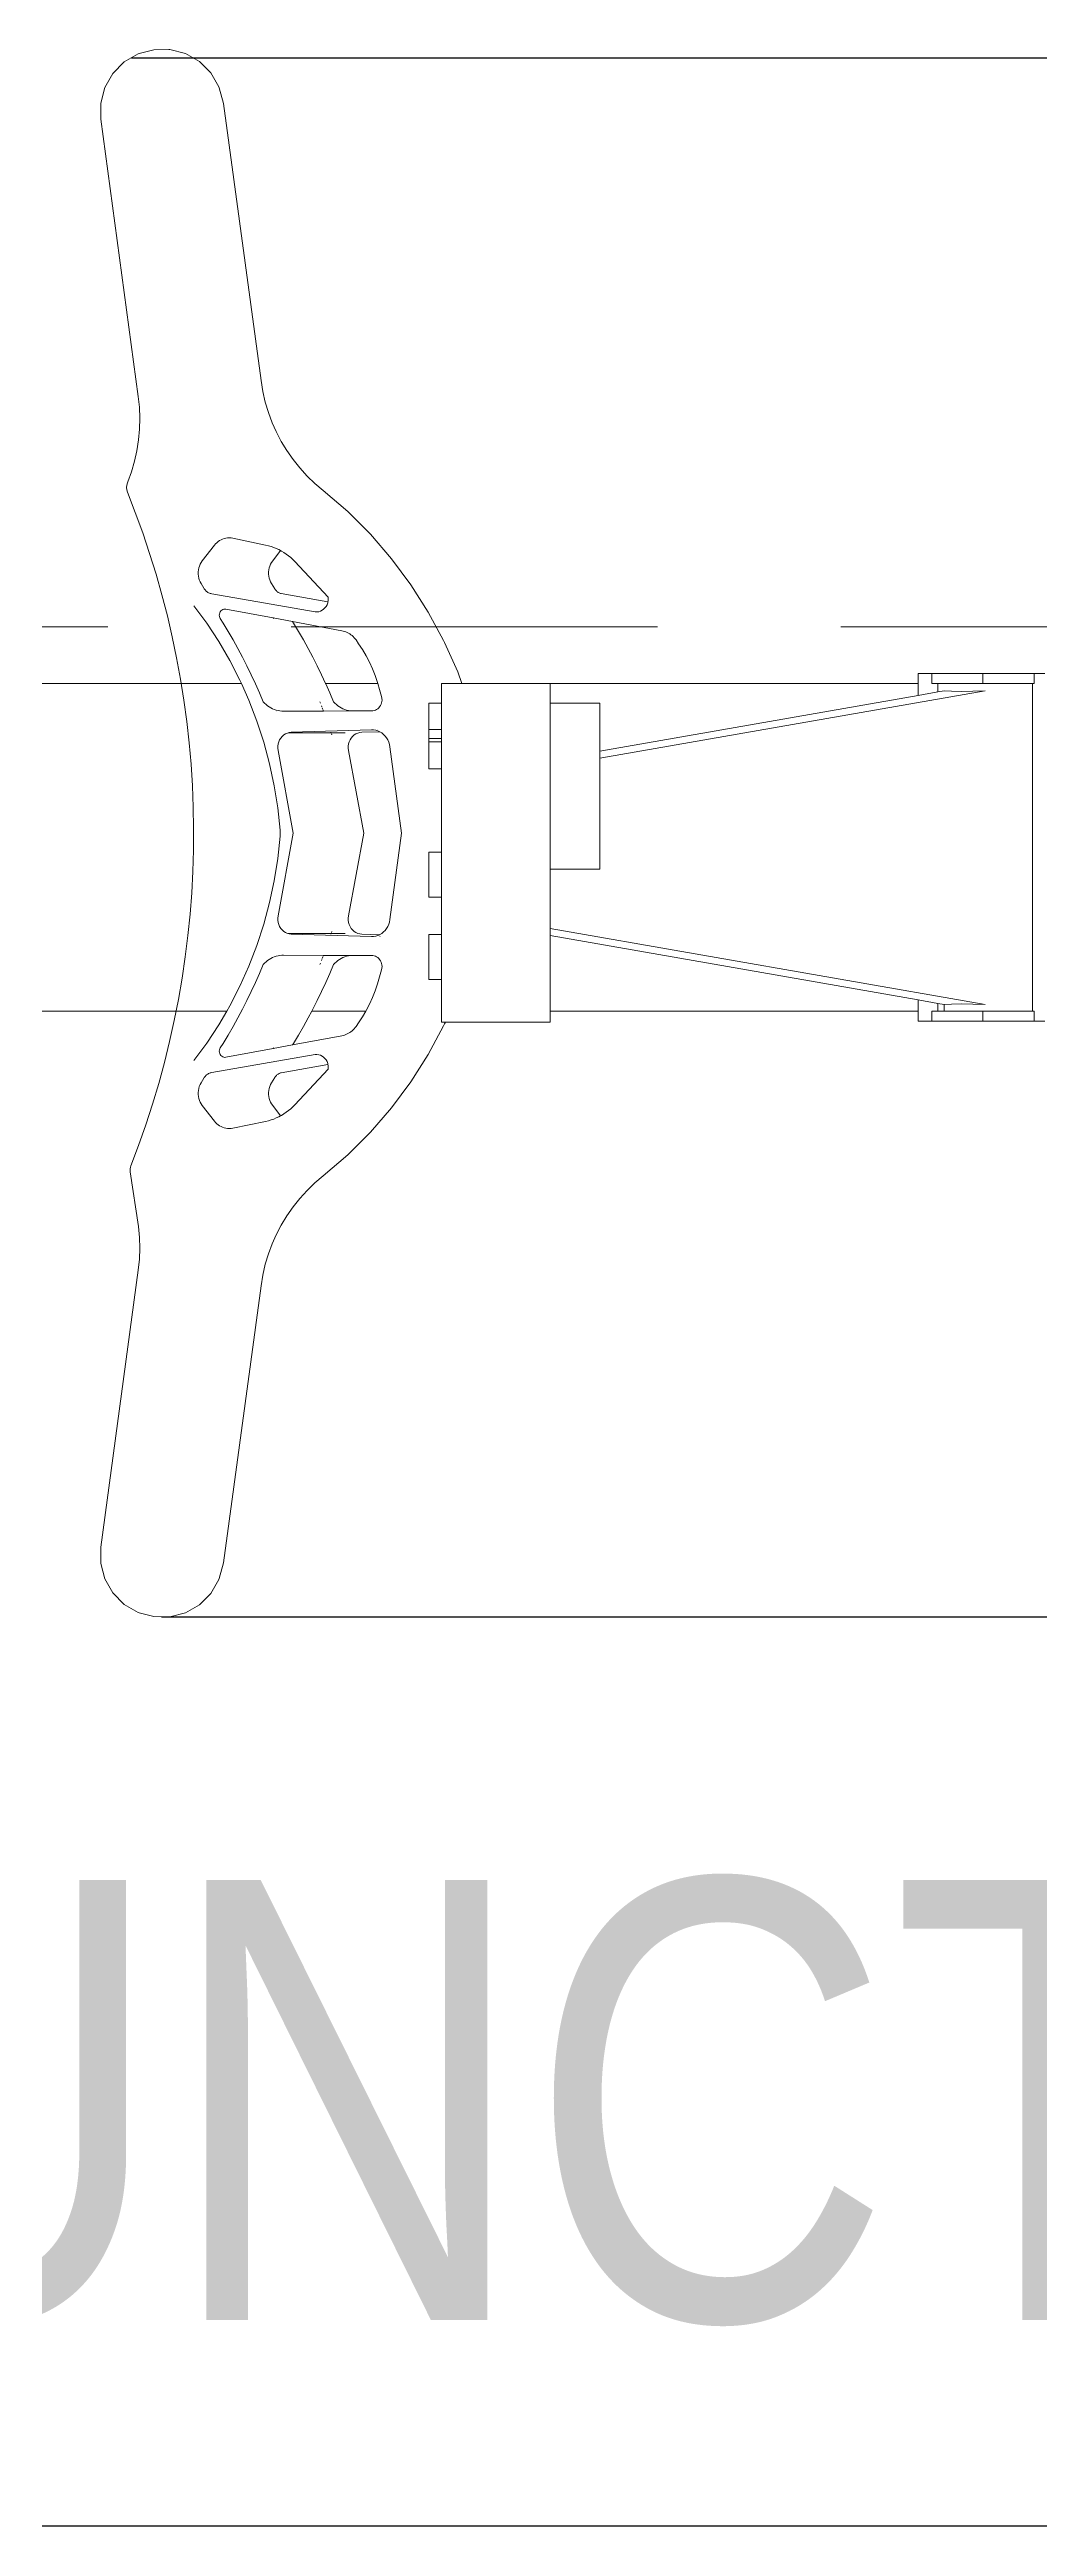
# Model space of a CAD drawing. Header units: millimetres. Extents: x -9564 to 494436, y -140371 to 4257.
# Drawn here: x 104816 to 105154, y -3500 to -2655 of the extents above; entities that cross this region are included whole.
import ezdxf

# ---------------------------------------------------------------- set-up
doc = ezdxf.new("R2010")
doc.units = ezdxf.units.MM
doc.header["$MEASUREMENT"] = 0
doc.linetypes.add('HIDDEN2', pattern=[0.1875, 0.125, -0.0625])
doc.layers.get('DEFPOINTS').update_dxf_attribs({"lineweight": 18})
doc.layers.add('AS', color=8, linetype='HIDDEN2', lineweight=5)
doc.layers.add('Edges', color=7, linetype='Continuous', lineweight=18)
doc.layers.add('TEXT', color=4, linetype='Continuous')
doc.styles.add('Arial Narrow', font='ARIALN.TTF')
doc.styles.add('style2', font='times.ttf', dxfattribs={"height": 0.18})
doc.dimstyles.new('ISO-25', dxfattribs={"dimtxt": 0.18, "dimasz": 0.12, "dimexe": 0.1, "dimexo": 0.1, "dimgap": 0.0625, "dimtad": 1, "dimtoh": 1, "dimdec": 0, "dimlfac": 1000, "dimtxsty": 'style2', "dimblk": 'ARCHTICK', "dimcen": 0.15, "dimclrd": 1, "dimclre": 1, "dimclrt": 4, "dimadec": 0, "dimazin": 0, "dimtfac": 1, "dimtdec": 0, "dimtmove": 0, "dimatfit": 3, "dimldrblk": 'OBLIQUE', "dimfxl": 1, "dimarcsym": 0})

# ---------------------------------------------------------------- blocks, each defined once
blk = doc.blocks.new('as2')
at = {"layer": 'AS'}
blk.add_line((242.94456, 160.07752), (256.21479, 160.07752), dxfattribs=at)
blk = doc.blocks.new('romaplan')
at = {"layer": 'Edges'}
for p, q in [((57.025, 36.817), (56.787, 36.681)), ((57.289, 36.885), (57.025, 36.817)), ((57.289, 36.885), (57.31, 36.887)), ((57.31, 36.887), (57.563, 36.882)), ((57.563, 36.882), (57.813, 36.818)), ((57.813, 36.818), (57.829, 36.812)), ((57.829, 36.812), (58.068, 36.675)), ((56.592, 36.487), (56.454, 36.249)), ((56.787, 36.681), (56.592, 36.487)), ((58.068, 36.675), (58.262, 36.48)), ((58.262, 36.48), (58.399, 36.241)), ((56.375, 35.966), (55.736, 31.241)), ((56.447, 36.234), (56.375, 35.966)), ((56.447, 36.234), (56.454, 36.249)), ((58.399, 36.241), (58.469, 35.974)), ((58.469, 35.974), (58.468, 35.698)), ((58.468, 35.698), (57.83, 30.972)), ((55.663, 30.876), (55.61, 30.698)), ((55.706, 31.057), (55.663, 30.876)), ((55.736, 31.241), (55.706, 31.057)), ((57.83, 30.972), (57.81, 30.787)), ((55.545, 30.523), (55.477, 30.371)), ((55.61, 30.698), (55.545, 30.523)), ((57.81, 30.787), (57.803, 30.601)), ((57.803, 30.601), (57.808, 30.416)), ((57.808, 30.416), (57.824, 30.231)), ((55.295, 30.048), (55.189, 29.896)), ((55.391, 30.206), (55.295, 30.048)), ((55.477, 30.371), (55.391, 30.206)), ((57.824, 30.231), (57.852, 30.047)), ((57.852, 30.047), (57.892, 29.866)), ((54.949, 29.615), (54.816, 29.487)), ((55.073, 29.752), (54.949, 29.615)), ((55.189, 29.896), (55.073, 29.752)), ((57.892, 29.866), (57.943, 29.687)), ((57.943, 29.687), (58.005, 29.513)), ((54.676, 29.368), (54.258, 29.009)), ((54.816, 29.487), (54.676, 29.368)), ((58.005, 29.513), (58.013, 29.496)), ((54.258, 29.009), (53.868, 28.621)), ((53.868, 28.621), (53.508, 28.204)), ((55.307, 28.284), (55.347, 28.311)), ((55.347, 28.311), (55.389, 28.336)), ((55.389, 28.336), (55.402, 28.343)), ((55.402, 28.343), (55.432, 28.359)), ((55.536, 28.169), (55.402, 28.343)), ((55.432, 28.359), (55.475, 28.379)), ((55.475, 28.379), (55.52, 28.397)), ((55.52, 28.397), (55.565, 28.413)), ((55.565, 28.413), (55.611, 28.426)), ((55.611, 28.426), (55.657, 28.437)), ((56.218, 28.554), (55.657, 28.437)), ((56.218, 28.554), (56.247, 28.558)), ((56.247, 28.558), (56.276, 28.56)), ((56.276, 28.56), (56.305, 28.559)), ((56.305, 28.559), (56.334, 28.555)), ((56.334, 28.555), (56.362, 28.549)), ((56.362, 28.549), (56.39, 28.54)), ((56.39, 28.54), (56.417, 28.528)), ((56.417, 28.528), (56.443, 28.513)), ((56.443, 28.513), (56.467, 28.496)), ((56.467, 28.496), (56.491, 28.477)), ((56.491, 28.477), (56.512, 28.456)), ((56.512, 28.456), (56.532, 28.433)), ((56.737, 28.169), (56.532, 28.433)), ((53.508, 28.204), (53.179, 27.762)), ((55.159, 28.155), (54.59, 27.55)), ((55.159, 28.155), (55.194, 28.19)), ((55.194, 28.19), (55.23, 28.223)), ((55.23, 28.223), (55.268, 28.254)), ((55.268, 28.254), (55.307, 28.284)), ((55.536, 28.169), (55.556, 28.141)), ((55.556, 28.141), (55.572, 28.111)), ((55.572, 28.111), (55.586, 28.08)), ((55.586, 28.08), (55.596, 28.047)), ((55.597, 27.875), (55.587, 27.842)), ((55.596, 28.047), (55.603, 28.013)), ((55.603, 27.909), (55.597, 27.875)), ((55.603, 28.013), (55.606, 27.979)), ((55.607, 27.944), (55.603, 27.909)), ((55.606, 27.979), (55.607, 27.944)), ((56.737, 28.169), (56.756, 28.141)), ((56.756, 28.141), (56.773, 28.111)), ((56.773, 28.111), (56.786, 28.08)), ((56.786, 28.08), (56.796, 28.047)), ((56.797, 27.875), (56.788, 27.842)), ((56.796, 28.047), (56.803, 28.013)), ((56.804, 27.909), (56.797, 27.875)), ((56.803, 28.013), (56.807, 27.979)), ((56.807, 27.944), (56.804, 27.909)), ((56.807, 27.979), (56.807, 27.944)), ((53.179, 27.762), (52.883, 27.296)), ((54.59, 27.55), (54.588, 27.517)), ((54.588, 27.517), (54.591, 27.483)), ((54.591, 27.483), (54.594, 27.47)), ((54.594, 27.47), (55.39, 27.609)), ((54.594, 27.47), (54.598, 27.451)), ((54.814, 27.298), (56.577, 27.606)), ((55.403, 27.613), (55.39, 27.609)), ((55.416, 27.618), (55.403, 27.613)), ((55.428, 27.624), (55.416, 27.618)), ((55.441, 27.631), (55.428, 27.624)), ((55.452, 27.638), (55.441, 27.631)), ((55.464, 27.647), (55.452, 27.638)), ((55.474, 27.656), (55.464, 27.647)), ((55.484, 27.666), (55.474, 27.656)), ((55.494, 27.677), (55.484, 27.666)), ((55.502, 27.689), (55.494, 27.677)), ((55.502, 27.689), (55.558, 27.781)), ((55.574, 27.811), (55.558, 27.781)), ((55.587, 27.842), (55.574, 27.811)), ((56.577, 27.606), (56.59, 27.609)), ((56.603, 27.613), (56.59, 27.609)), ((56.616, 27.618), (56.603, 27.613)), ((56.629, 27.624), (56.616, 27.618)), ((56.641, 27.631), (56.629, 27.624)), ((56.653, 27.638), (56.641, 27.631)), ((56.664, 27.647), (56.653, 27.638)), ((56.675, 27.656), (56.664, 27.647)), ((56.685, 27.666), (56.675, 27.656)), ((56.694, 27.677), (56.685, 27.666)), ((56.703, 27.689), (56.694, 27.677)), ((56.703, 27.689), (56.711, 27.701)), ((56.711, 27.701), (56.759, 27.781)), ((56.775, 27.811), (56.759, 27.781)), ((56.788, 27.842), (56.775, 27.811)), ((52.883, 27.296), (52.621, 26.809)), ((55.199, 27.134), (54.359, 26.977)), ((54.598, 27.451), (54.61, 27.42)), ((54.61, 27.42), (54.626, 27.391)), ((54.626, 27.391), (54.646, 27.365)), ((54.646, 27.365), (54.669, 27.343)), ((54.669, 27.343), (54.695, 27.325)), ((54.695, 27.325), (54.723, 27.311)), ((54.723, 27.311), (54.752, 27.301)), ((54.752, 27.301), (54.783, 27.297)), ((54.783, 27.297), (54.814, 27.298)), ((55.183, 27.108), (55.096, 26.965)), ((55.199, 27.134), (55.183, 27.108)), ((55.53, 27.195), (55.199, 27.134)), ((55.53, 27.195), (55.52, 27.183)), ((56.334, 27.345), (55.53, 27.195)), ((56.383, 27.108), (56.297, 26.965)), ((56.334, 27.345), (56.353, 27.347)), ((56.353, 27.347), (56.371, 27.344)), ((56.371, 27.344), (56.389, 27.338)), ((56.431, 27.183), (56.383, 27.108)), ((56.389, 27.338), (56.406, 27.328)), ((56.406, 27.328), (56.42, 27.315)), ((56.42, 27.315), (56.431, 27.299)), ((56.431, 27.299), (56.44, 27.28)), ((56.439, 27.201), (56.431, 27.183)), ((56.445, 27.22), (56.439, 27.201)), ((56.44, 27.28), (56.445, 27.261)), ((56.445, 27.261), (56.447, 27.24)), ((56.447, 27.24), (56.445, 27.22)), ((56.662, 27.103), (56.457, 26.792)), ((56.882, 27.401), (56.662, 27.103)), ((52.381, 26.273), (52.605, 26.775)), ((52.605, 26.775), (52.621, 26.809)), ((54.005, 26.654), (53.944, 26.548)), ((54.071, 26.756), (54.005, 26.654)), ((54.115, 26.819), (54.071, 26.756)), ((54.13, 26.839), (54.115, 26.819)), ((54.13, 26.839), (54.147, 26.858)), ((54.147, 26.858), (54.164, 26.876)), ((54.164, 26.876), (54.183, 26.893)), ((54.183, 26.893), (54.203, 26.909)), ((54.203, 26.909), (54.223, 26.923)), ((54.223, 26.923), (54.244, 26.936)), ((54.244, 26.936), (54.266, 26.947)), ((54.266, 26.947), (54.289, 26.957)), ((54.289, 26.957), (54.312, 26.965)), ((54.312, 26.965), (54.335, 26.972)), ((54.335, 26.972), (54.359, 26.977)), ((54.931, 26.674), (54.852, 26.526)), ((55.012, 26.821), (54.931, 26.674)), ((55.096, 26.965), (55.012, 26.821)), ((56.131, 26.674), (56.053, 26.526)), ((56.213, 26.821), (56.131, 26.674)), ((56.297, 26.965), (56.213, 26.821)), ((56.457, 26.792), (56.268, 26.469)), ((42.552, 26.248), (42.368, 26.248)), ((42.552, 26.077), (42.552, 26.248)), ((43.424, 26.248), (42.552, 26.248)), ((43.424, 26.077), (43.424, 26.248)), ((43.424, 26.248), (44.297, 26.248)), ((44.297, 26.248), (44.527, 26.248)), ((44.297, 26.248), (44.297, 26.077)), ((44.527, 26.077), (44.527, 26.248)), ((52.381, 26.273), (52.31, 26.076)), ((53.79, 26.212), (53.749, 26.095)), ((53.836, 26.327), (53.79, 26.212)), ((53.888, 26.439), (53.836, 26.327)), ((53.944, 26.548), (53.888, 26.439)), ((54.703, 26.225), (54.634, 26.077)), ((54.776, 26.377), (54.703, 26.225)), ((54.852, 26.526), (54.776, 26.377)), ((55.903, 26.225), (55.832, 26.073)), ((55.976, 26.377), (55.903, 26.225)), ((56.053, 26.526), (55.976, 26.377)), ((56.268, 26.469), (56.096, 26.135)), ((42.552, 26.077), (42.581, 26.077)), ((42.581, 26.077), (42.581, 20.488)), ((43.424, 26.077), (42.581, 26.077)), ((43.388, 25.952), (49.955, 24.803)), ((43.388, 25.952), (43.596, 25.945)), ((43.424, 26.077), (44.194, 26.077)), ((43.596, 25.945), (43.791, 25.942)), ((43.791, 25.942), (43.958, 25.945)), ((43.958, 25.945), (44.086, 25.952)), ((44.086, 25.952), (44.194, 25.933)), ((44.194, 26.077), (44.194, 25.933)), ((44.194, 26.077), (44.297, 26.077)), ((44.194, 25.933), (44.527, 25.875)), ((44.527, 25.875), (44.527, 26.077)), ((50.802, 26.076), (44.527, 26.077)), ((44.527, 25.875), (49.955, 24.925)), ((50.802, 26.076), (50.802, 25.743)), ((50.802, 26.076), (52.31, 26.076)), ((52.31, 26.076), (52.314, 26.077)), ((52.314, 26.077), (52.659, 26.076)), ((52.659, 26.076), (52.659, 25.742)), ((53.683, 25.855), (53.671, 25.794)), ((53.674, 25.77), (53.671, 25.794)), ((53.68, 25.745), (53.674, 25.77)), ((53.714, 25.976), (53.683, 25.855)), ((53.744, 26.077), (53.714, 25.976)), ((53.749, 26.095), (53.744, 26.077)), ((54.634, 26.077), (53.744, 26.077)), ((54.564, 25.918), (54.498, 25.763)), ((54.632, 26.073), (54.564, 25.918)), ((54.634, 26.077), (54.632, 26.073)), ((55.764, 25.918), (55.699, 25.763)), ((55.832, 26.073), (55.764, 25.918)), ((55.942, 25.79), (55.806, 25.437)), ((56.07, 26.077), (55.942, 25.79)), ((56.096, 26.135), (56.07, 26.077)), ((64.762, 26.077), (56.07, 26.077)), ((49.955, 25.743), (49.955, 24.925)), ((49.955, 25.743), (50.802, 25.743)), ((50.802, 25.743), (50.802, 22.913)), ((52.659, 25.292), (52.659, 25.742)), ((52.659, 25.742), (52.875, 25.742)), ((52.875, 25.292), (52.875, 25.742)), ((53.688, 25.722), (53.68, 25.745)), ((53.699, 25.701), (53.688, 25.722)), ((53.713, 25.68), (53.699, 25.701)), ((53.728, 25.662), (53.713, 25.68)), ((53.746, 25.647), (53.728, 25.662)), ((53.765, 25.633), (53.746, 25.647)), ((53.786, 25.623), (53.765, 25.633)), ((53.808, 25.615), (53.786, 25.623)), ((53.83, 25.61), (53.808, 25.615)), ((53.853, 25.609), (53.83, 25.61)), ((54.192, 25.608), (53.853, 25.609)), ((54.214, 25.61), (54.192, 25.608)), ((54.671, 25.607), (54.192, 25.608)), ((54.246, 25.616), (54.214, 25.61)), ((54.277, 25.624), (54.246, 25.616)), ((54.308, 25.634), (54.277, 25.624)), ((54.338, 25.646), (54.308, 25.634)), ((54.368, 25.661), (54.338, 25.646)), ((54.396, 25.677), (54.368, 25.661)), ((54.424, 25.696), (54.396, 25.677)), ((54.45, 25.716), (54.424, 25.696)), ((54.475, 25.739), (54.45, 25.716)), ((54.498, 25.763), (54.475, 25.739)), ((54.678, 25.624), (54.671, 25.607)), ((55.35, 25.606), (54.671, 25.607)), ((54.692, 25.661), (54.682, 25.634)), ((54.705, 25.696), (54.698, 25.677)), ((54.731, 25.763), (54.722, 25.739)), ((55.383, 25.607), (55.35, 25.606)), ((55.415, 25.61), (55.383, 25.607)), ((55.446, 25.616), (55.415, 25.61)), ((55.478, 25.624), (55.446, 25.616)), ((55.478, 25.605), (55.477, 25.605)), ((55.509, 25.634), (55.478, 25.624)), ((55.539, 25.646), (55.509, 25.634)), ((55.568, 25.661), (55.539, 25.646)), ((55.597, 25.677), (55.568, 25.661)), ((55.624, 25.696), (55.597, 25.677)), ((55.65, 25.716), (55.624, 25.696)), ((55.675, 25.739), (55.65, 25.716)), ((55.699, 25.763), (55.675, 25.739)), ((55.806, 25.437), (55.689, 25.076)), ((49.955, 24.925), (49.955, 24.803)), ((52.659, 25.141), (52.659, 25.292)), ((52.659, 25.292), (52.875, 25.292)), ((52.659, 25.141), (52.875, 25.141)), ((52.659, 25.141), (52.659, 25.082)), ((52.659, 25.082), (52.875, 25.082)), ((52.659, 24.622), (52.659, 25.082)), ((52.875, 25.141), (52.875, 25.292)), ((52.875, 25.082), (52.875, 25.141)), ((52.875, 24.622), (52.875, 25.082)), ((53.339, 23.524), (53.538, 24.998)), ((53.545, 25.039), (53.538, 24.998)), ((53.558, 25.077), (53.545, 25.039)), ((53.574, 25.114), (53.558, 25.077)), ((53.594, 25.149), (53.574, 25.114)), ((53.618, 25.18), (53.594, 25.149)), ((53.645, 25.209), (53.618, 25.18)), ((53.675, 25.233), (53.645, 25.209)), ((53.708, 25.253), (53.675, 25.233)), ((53.711, 25.255), (53.708, 25.253)), ((53.743, 25.269), (53.711, 25.255)), ((53.711, 25.255), (54.019, 25.245)), ((53.743, 25.288), (53.741, 25.288)), ((53.779, 25.28), (53.743, 25.269)), ((53.816, 25.286), (53.779, 25.28)), ((53.853, 25.288), (53.816, 25.286)), ((53.853, 25.288), (55.219, 25.245)), ((54.245, 24.934), (53.984, 23.524)), ((54.019, 25.245), (54.053, 25.242)), ((54.053, 25.242), (54.087, 25.232)), ((54.087, 25.232), (54.118, 25.218)), ((54.118, 25.218), (54.148, 25.199)), ((54.148, 25.199), (54.175, 25.175)), ((54.175, 25.175), (54.198, 25.147)), ((54.198, 25.147), (54.218, 25.116)), ((54.218, 25.116), (54.233, 25.082)), ((54.233, 25.082), (54.243, 25.046)), ((54.243, 25.046), (54.249, 25.009)), ((54.249, 24.972), (54.245, 24.934)), ((54.249, 25.009), (54.249, 24.972)), ((55.272, 25.237), (54.301, 25.237)), ((54.535, 25.218), (54.528, 25.199)), ((54.543, 25.245), (54.539, 25.232)), ((55.185, 23.524), (55.445, 24.934)), ((55.219, 25.245), (55.254, 25.242)), ((55.254, 25.242), (55.287, 25.232)), ((55.287, 25.232), (55.319, 25.218)), ((55.319, 25.218), (55.348, 25.199)), ((55.348, 25.199), (55.375, 25.175)), ((55.375, 25.175), (55.399, 25.147)), ((55.399, 25.147), (55.418, 25.116)), ((55.418, 25.116), (55.433, 25.082)), ((55.433, 25.082), (55.444, 25.046)), ((55.444, 25.046), (55.449, 25.009)), ((55.45, 24.972), (55.445, 24.934)), ((55.449, 25.009), (55.45, 24.972)), ((55.689, 25.076), (55.59, 24.708)), ((49.955, 24.803), (49.955, 22.913)), ((52.659, 24.622), (52.875, 24.622)), ((52.659, 24.622), (52.659, 23.202)), ((55.59, 24.708), (55.511, 24.334)), ((55.511, 24.334), (55.451, 23.957)), ((55.451, 23.957), (55.41, 23.576)), ((53.339, 23.524), (53.538, 22.05)), ((54.245, 22.114), (53.984, 23.524)), ((55.185, 23.524), (55.445, 22.114)), ((55.41, 23.576), (55.408, 23.524)), ((55.41, 23.473), (55.408, 23.524)), ((55.451, 23.092), (55.41, 23.473)), ((49.955, 22.913), (50.802, 22.913)), ((50.802, 22.913), (50.802, 21.902)), ((52.659, 22.435), (52.659, 23.202)), ((52.875, 23.202), (52.659, 23.202)), ((52.875, 22.435), (52.875, 23.202)), ((55.511, 22.714), (55.451, 23.092)), ((52.875, 22.435), (52.659, 22.435)), ((52.659, 22.435), (52.659, 21.795)), ((55.59, 22.341), (55.511, 22.714)), ((53.545, 22.01), (53.538, 22.05)), ((53.558, 21.971), (53.545, 22.01)), ((53.574, 21.934), (53.558, 21.971)), ((54.218, 21.933), (54.233, 21.966)), ((54.233, 21.966), (54.243, 22.002)), ((54.243, 22.002), (54.249, 22.039)), ((54.249, 22.077), (54.245, 22.114)), ((54.249, 22.039), (54.249, 22.077)), ((55.418, 21.933), (55.433, 21.966)), ((55.433, 21.966), (55.444, 22.002)), ((55.444, 22.002), (55.449, 22.039)), ((55.45, 22.077), (55.445, 22.114)), ((55.449, 22.039), (55.45, 22.077)), ((55.689, 21.973), (55.59, 22.341)), ((55.806, 21.612), (55.689, 21.973)), ((43.388, 20.604), (50.802, 21.902)), ((44.527, 20.681), (50.802, 21.779)), ((50.802, 21.902), (50.802, 21.779)), ((50.802, 21.779), (50.802, 20.488)), ((52.659, 21.029), (52.659, 21.795)), ((52.875, 21.795), (52.659, 21.795)), ((52.875, 21.029), (52.875, 21.795)), ((53.594, 21.9), (53.574, 21.934)), ((53.618, 21.868), (53.594, 21.9)), ((53.645, 21.84), (53.618, 21.868)), ((53.675, 21.816), (53.645, 21.84)), ((53.708, 21.795), (53.675, 21.816)), ((53.707, 21.761), (53.706, 21.761)), ((53.711, 21.794), (53.708, 21.795)), ((53.711, 21.794), (54.019, 21.803)), ((53.743, 21.78), (53.711, 21.794)), ((53.779, 21.768), (53.743, 21.78)), ((53.816, 21.762), (53.779, 21.768)), ((53.853, 21.761), (53.816, 21.762)), ((53.853, 21.761), (55.219, 21.803)), ((54.019, 21.803), (54.053, 21.807)), ((54.053, 21.807), (54.087, 21.816)), ((54.087, 21.816), (54.118, 21.831)), ((54.118, 21.831), (54.148, 21.85)), ((54.148, 21.85), (54.175, 21.874)), ((54.175, 21.874), (54.198, 21.901)), ((54.198, 21.901), (54.218, 21.933)), ((55.272, 21.812), (54.301, 21.812)), ((54.535, 21.831), (54.528, 21.85)), ((54.543, 21.803), (54.539, 21.816)), ((55.219, 21.803), (55.254, 21.807)), ((55.254, 21.807), (55.287, 21.816)), ((55.287, 21.816), (55.319, 21.831)), ((55.319, 21.831), (55.348, 21.85)), ((55.348, 21.85), (55.375, 21.874)), ((55.375, 21.874), (55.399, 21.901)), ((55.399, 21.901), (55.418, 21.933)), ((55.942, 21.258), (55.806, 21.612)), ((53.674, 21.279), (53.671, 21.254)), ((53.683, 21.194), (53.671, 21.254)), ((53.68, 21.303), (53.674, 21.279)), ((53.688, 21.326), (53.68, 21.303)), ((53.714, 21.073), (53.683, 21.194)), ((53.699, 21.348), (53.688, 21.326)), ((53.713, 21.368), (53.699, 21.348)), ((53.728, 21.386), (53.713, 21.368)), ((53.746, 21.402), (53.728, 21.386)), ((53.765, 21.415), (53.746, 21.402)), ((53.786, 21.426), (53.765, 21.415)), ((53.808, 21.434), (53.786, 21.426)), ((53.83, 21.438), (53.808, 21.434)), ((53.853, 21.44), (53.83, 21.438)), ((54.192, 21.441), (53.853, 21.44)), ((54.214, 21.438), (54.192, 21.441)), ((54.671, 21.441), (54.192, 21.441)), ((54.246, 21.432), (54.214, 21.438)), ((54.277, 21.425), (54.246, 21.432)), ((54.308, 21.414), (54.277, 21.425)), ((54.338, 21.402), (54.308, 21.414)), ((54.368, 21.388), (54.338, 21.402)), ((54.396, 21.371), (54.368, 21.388)), ((54.424, 21.353), (54.396, 21.371)), ((54.45, 21.332), (54.424, 21.353)), ((54.475, 21.31), (54.45, 21.332)), ((54.498, 21.286), (54.475, 21.31)), ((54.564, 21.13), (54.498, 21.286)), ((54.632, 20.976), (54.564, 21.13)), ((55.35, 21.443), (54.671, 21.441)), ((54.678, 21.425), (54.671, 21.441)), ((54.692, 21.388), (54.682, 21.414)), ((54.705, 21.353), (54.698, 21.371)), ((54.731, 21.286), (54.722, 21.31)), ((55.383, 21.442), (55.35, 21.443)), ((55.415, 21.438), (55.383, 21.442)), ((55.446, 21.432), (55.415, 21.438)), ((55.478, 21.425), (55.446, 21.432)), ((55.509, 21.414), (55.478, 21.425)), ((55.539, 21.402), (55.509, 21.414)), ((55.568, 21.388), (55.539, 21.402)), ((55.597, 21.371), (55.568, 21.388)), ((55.624, 21.353), (55.597, 21.371)), ((55.65, 21.332), (55.624, 21.353)), ((55.675, 21.31), (55.65, 21.332)), ((55.699, 21.286), (55.675, 21.31)), ((55.764, 21.13), (55.699, 21.286)), ((55.832, 20.976), (55.764, 21.13)), ((56.096, 20.914), (55.942, 21.258)), ((52.875, 21.029), (52.659, 21.029)), ((52.659, 21.029), (52.659, 20.305)), ((53.749, 20.954), (53.714, 21.073)), ((53.79, 20.837), (53.749, 20.954)), ((53.836, 20.722), (53.79, 20.837)), ((53.888, 20.61), (53.836, 20.722)), ((54.703, 20.823), (54.632, 20.976)), ((54.776, 20.672), (54.703, 20.823)), ((55.903, 20.823), (55.832, 20.976)), ((55.976, 20.672), (55.903, 20.823)), ((56.268, 20.58), (56.096, 20.914)), ((42.552, 20.317), (42.368, 20.317)), ((42.552, 20.317), (42.552, 20.488)), ((42.581, 20.488), (42.552, 20.488)), ((42.552, 20.317), (43.424, 20.317)), ((42.581, 20.488), (43.424, 20.488)), ((43.388, 20.604), (43.596, 20.611)), ((43.424, 20.317), (43.424, 20.488)), ((43.424, 20.488), (44.086, 20.488)), ((43.424, 20.317), (44.297, 20.317)), ((43.596, 20.611), (43.791, 20.614)), ((43.791, 20.614), (43.958, 20.611)), ((43.958, 20.611), (44.086, 20.604)), ((44.086, 20.604), (44.194, 20.623)), ((44.086, 20.604), (44.086, 20.488)), ((44.086, 20.488), (44.194, 20.488)), ((44.194, 20.623), (44.527, 20.681)), ((44.194, 20.623), (44.194, 20.488)), ((44.194, 20.488), (44.297, 20.488)), ((44.297, 20.488), (44.297, 20.317)), ((44.297, 20.317), (44.527, 20.317)), ((44.527, 20.488), (44.527, 20.681)), ((50.802, 20.488), (44.527, 20.488)), ((44.527, 20.317), (44.527, 20.488)), ((50.802, 20.488), (50.802, 20.305)), ((52.591, 20.305), (50.802, 20.305)), ((52.591, 20.305), (52.605, 20.273)), ((52.659, 20.305), (52.591, 20.305)), ((52.605, 20.273), (52.621, 20.24)), ((53.944, 20.501), (53.888, 20.61)), ((53.951, 20.488), (53.944, 20.501)), ((54.87, 20.488), (53.951, 20.488)), ((54.005, 20.395), (53.951, 20.488)), ((54.071, 20.292), (54.005, 20.395)), ((54.115, 20.23), (54.071, 20.292)), ((54.852, 20.522), (54.776, 20.672)), ((54.87, 20.488), (54.852, 20.522)), ((54.931, 20.374), (54.87, 20.488)), ((55.012, 20.228), (54.931, 20.374)), ((56.053, 20.522), (55.976, 20.672)), ((56.131, 20.374), (56.053, 20.522)), ((56.213, 20.228), (56.131, 20.374)), ((56.321, 20.488), (56.268, 20.58)), ((56.457, 20.256), (56.321, 20.488)), ((64.762, 20.488), (56.321, 20.488)), ((52.883, 19.753), (52.621, 20.24)), ((54.13, 20.21), (54.115, 20.23)), ((54.13, 20.21), (54.147, 20.19)), ((54.147, 20.19), (54.164, 20.172)), ((54.164, 20.172), (54.183, 20.155)), ((54.183, 20.155), (54.203, 20.14)), ((54.203, 20.14), (54.223, 20.125)), ((54.223, 20.125), (54.244, 20.113)), ((54.244, 20.113), (54.266, 20.101)), ((54.266, 20.101), (54.289, 20.092)), ((54.289, 20.092), (54.312, 20.083)), ((54.312, 20.083), (54.335, 20.077)), ((54.335, 20.077), (54.359, 20.071)), ((54.359, 20.071), (55.199, 19.915)), ((55.096, 20.083), (55.012, 20.228)), ((55.183, 19.941), (55.096, 20.083)), ((55.199, 19.915), (55.183, 19.941)), ((55.199, 19.915), (55.53, 19.853)), ((55.53, 19.853), (55.52, 19.866)), ((55.53, 19.853), (56.334, 19.703)), ((56.297, 20.083), (56.213, 20.228)), ((56.383, 19.941), (56.297, 20.083)), ((56.431, 19.866), (56.383, 19.941)), ((56.439, 19.848), (56.431, 19.866)), ((56.662, 19.945), (56.457, 20.256)), ((56.882, 19.648), (56.662, 19.945)), ((53.179, 19.287), (52.883, 19.753)), ((54.588, 19.532), (54.591, 19.565)), ((54.59, 19.498), (54.588, 19.532)), ((55.159, 18.894), (54.59, 19.498)), ((54.591, 19.565), (54.594, 19.579)), ((54.594, 19.579), (54.598, 19.598)), ((54.594, 19.579), (55.39, 19.439)), ((54.598, 19.598), (54.61, 19.629)), ((54.61, 19.629), (54.626, 19.658)), ((54.626, 19.658), (54.646, 19.684)), ((54.646, 19.684), (54.669, 19.706)), ((54.669, 19.706), (54.695, 19.724)), ((54.695, 19.724), (54.723, 19.738)), ((54.723, 19.738), (54.752, 19.747)), ((54.752, 19.747), (54.783, 19.751)), ((54.783, 19.751), (54.814, 19.751)), ((54.814, 19.751), (56.577, 19.442)), ((55.403, 19.436), (55.39, 19.439)), ((55.416, 19.431), (55.403, 19.436)), ((55.428, 19.425), (55.416, 19.431)), ((56.334, 19.703), (56.353, 19.702)), ((56.353, 19.702), (56.371, 19.704)), ((56.371, 19.704), (56.389, 19.711)), ((56.389, 19.711), (56.406, 19.721)), ((56.406, 19.721), (56.42, 19.734)), ((56.42, 19.734), (56.431, 19.75)), ((56.431, 19.75), (56.44, 19.768)), ((56.445, 19.828), (56.439, 19.848)), ((56.44, 19.768), (56.445, 19.788)), ((56.447, 19.808), (56.445, 19.828)), ((56.445, 19.788), (56.447, 19.808)), ((56.577, 19.442), (56.59, 19.439)), ((56.603, 19.436), (56.59, 19.439)), ((56.616, 19.431), (56.603, 19.436)), ((56.629, 19.425), (56.616, 19.431)), ((53.508, 18.844), (53.179, 19.287)), ((55.441, 19.418), (55.428, 19.425)), ((55.452, 19.41), (55.441, 19.418)), ((55.464, 19.402), (55.452, 19.41)), ((55.474, 19.393), (55.464, 19.402)), ((55.484, 19.382), (55.474, 19.393)), ((55.494, 19.371), (55.484, 19.382)), ((55.502, 19.36), (55.494, 19.371)), ((55.502, 19.36), (55.558, 19.268)), ((55.574, 19.238), (55.558, 19.268)), ((55.587, 19.206), (55.574, 19.238)), ((55.597, 19.173), (55.587, 19.206)), ((55.596, 19.002), (55.603, 19.035)), ((55.603, 19.139), (55.597, 19.173)), ((55.607, 19.105), (55.603, 19.139)), ((55.603, 19.035), (55.606, 19.07)), ((55.606, 19.07), (55.607, 19.105)), ((56.641, 19.418), (56.629, 19.425)), ((56.653, 19.41), (56.641, 19.418)), ((56.664, 19.402), (56.653, 19.41)), ((56.675, 19.393), (56.664, 19.402)), ((56.685, 19.382), (56.675, 19.393)), ((56.694, 19.371), (56.685, 19.382)), ((56.703, 19.36), (56.694, 19.371)), ((56.703, 19.36), (56.711, 19.348)), ((56.711, 19.348), (56.759, 19.268)), ((56.775, 19.238), (56.759, 19.268)), ((56.788, 19.206), (56.775, 19.238)), ((56.797, 19.173), (56.788, 19.206)), ((56.796, 19.002), (56.803, 19.035)), ((56.804, 19.139), (56.797, 19.173)), ((56.803, 19.035), (56.807, 19.07)), ((56.807, 19.105), (56.804, 19.139)), ((56.807, 19.07), (56.807, 19.105)), ((53.868, 18.428), (53.508, 18.844)), ((55.159, 18.894), (55.194, 18.859)), ((55.194, 18.859), (55.23, 18.826)), ((55.23, 18.826), (55.268, 18.794)), ((55.268, 18.794), (55.307, 18.765)), ((55.307, 18.765), (55.347, 18.738)), ((55.347, 18.738), (55.389, 18.713)), ((55.389, 18.713), (55.402, 18.706)), ((55.536, 18.88), (55.402, 18.706)), ((55.402, 18.706), (55.432, 18.69)), ((55.432, 18.69), (55.475, 18.669)), ((55.475, 18.669), (55.52, 18.651)), ((55.52, 18.651), (55.565, 18.636)), ((55.536, 18.88), (55.556, 18.907)), ((55.556, 18.907), (55.572, 18.937)), ((55.565, 18.636), (55.611, 18.622)), ((55.572, 18.937), (55.586, 18.969)), ((55.586, 18.969), (55.596, 19.002)), ((55.611, 18.622), (55.657, 18.611)), ((56.218, 18.495), (55.657, 18.611)), ((56.491, 18.571), (56.512, 18.593)), ((56.512, 18.593), (56.532, 18.616)), ((56.737, 18.88), (56.532, 18.616)), ((56.737, 18.88), (56.756, 18.907)), ((56.756, 18.907), (56.773, 18.937)), ((56.773, 18.937), (56.786, 18.969)), ((56.786, 18.969), (56.796, 19.002)), ((54.258, 18.039), (53.868, 18.428)), ((56.218, 18.495), (56.247, 18.49)), ((56.247, 18.49), (56.276, 18.488)), ((56.276, 18.488), (56.305, 18.489)), ((56.305, 18.489), (56.334, 18.493)), ((56.334, 18.493), (56.362, 18.5)), ((56.362, 18.5), (56.39, 18.509)), ((56.39, 18.509), (56.417, 18.521)), ((56.417, 18.521), (56.443, 18.535)), ((56.443, 18.535), (56.467, 18.552)), ((56.467, 18.552), (56.491, 18.571)), ((54.676, 17.681), (54.258, 18.039)), ((57.824, 16.818), (57.967, 17.751)), ((54.816, 17.562), (54.676, 17.681)), ((54.949, 17.433), (54.816, 17.562)), ((55.073, 17.297), (54.949, 17.433)), ((55.189, 17.152), (55.073, 17.297)), ((55.295, 17), (55.189, 17.152)), ((55.391, 16.842), (55.295, 17)), ((55.477, 16.678), (55.391, 16.842)), ((55.545, 16.525), (55.477, 16.678)), ((55.61, 16.351), (55.545, 16.525)), ((57.803, 16.447), (57.808, 16.633)), ((57.808, 16.633), (57.824, 16.818)), ((55.663, 16.173), (55.61, 16.351)), ((55.706, 15.991), (55.663, 16.173)), ((57.81, 16.261), (57.803, 16.447)), ((57.83, 16.076), (57.81, 16.261)), ((58.468, 11.351), (57.83, 16.076)), ((55.736, 15.808), (55.706, 15.991)), ((56.375, 11.082), (55.736, 15.808)), ((56.447, 10.815), (56.375, 11.082)), ((58.399, 10.808), (58.469, 11.074)), ((58.469, 11.074), (58.468, 11.351)), ((56.447, 10.815), (56.454, 10.8)), ((56.592, 10.562), (56.454, 10.8)), ((56.787, 10.368), (56.592, 10.562)), ((58.068, 10.374), (58.262, 10.569)), ((58.262, 10.569), (58.399, 10.808)), ((57.025, 10.232), (56.787, 10.368)), ((57.289, 10.163), (57.025, 10.232)), ((57.289, 10.163), (57.31, 10.162)), ((57.31, 10.162), (57.563, 10.166)), ((57.563, 10.166), (57.813, 10.23)), ((57.813, 10.23), (57.829, 10.237)), ((57.829, 10.237), (58.068, 10.374))]:
    blk.add_line(p, q, dxfattribs=at)
for centre, radius, start, end in [((72.435, 23.523), 15.55, 158.0272, 201.3821), ((57.829, 29.417), 0.2, 338.0272, 23.3252), ((57.769, 17.781), 0.2, 351.3052, 21.3821)]:
    blk.add_arc(centre, radius, start, end, dxfattribs=at)
blk = doc.blocks.new('_ArchTick')
at = {"color": 0, "linetype": 'ByBlock', "const_width": 0.15}
blk.add_lwpolyline([(-0.5, -0.5), (0.5, 0.5)], dxfattribs=at)
blk = doc.blocks.new('*D881')
at = {"color": 1, "lineweight": -2, "transparency": 16777216}
for p, q in [((103391.67, -2927), (103391.67, -3499.51)), ((105727.75, -2926.02), (105727.75, -3499.51)), ((105727.75, -3499.41), (103391.67, -3499.41))]:
    blk.add_line(p, q, dxfattribs=at)
at = {"layer": 'DEFPOINTS', "color": 0, "transparency": 16777216}
for p in [(103391.67, -2926.9), (105727.75, -2925.92), (103391.67, -3499.41)]:
    blk.add_point(p, dxfattribs=at)
at = {"color": 1, "lineweight": -2, "transparency": 16777216, "xscale": 0.12, "yscale": 0.12, "zscale": 0.12, "rotation": 180}
blk.add_blockref('_ArchTick', (103391.67, -3499.41), dxfattribs=at)
at = {"color": 1, "lineweight": -2, "transparency": 16777216, "xscale": 0.12, "yscale": 0.12, "zscale": 0.12}
blk.add_blockref('_ArchTick', (105727.75, -3499.41), dxfattribs=at)
at = {"color": 4, "transparency": 16777216, "insert": (104559.71, -3499.25), "char_height": 0.18, "attachment_point": 5, "style": 'style2'}
blk.add_mtext('2336080', dxfattribs=at)
blk = doc.blocks.new('_Oblique')
at = {"color": 0, "linetype": 'ByBlock', "lineweight": -2}
blk.add_line((-0.5, -0.5), (0.5, 0.5), dxfattribs=at)
blk = doc.blocks.new('*D882')
at = {"color": 1, "lineweight": -2, "transparency": 16777216}
for p, q in [((104844.12, -2657.68), (105848.77, -2657.68)), ((105848.67, -3189.27), (105848.67, -2657.68)), ((104854.36, -3189.27), (105848.77, -3189.27))]:
    blk.add_line(p, q, dxfattribs=at)
at = {"layer": 'DEFPOINTS', "color": 0, "transparency": 16777216}
for p in [(104844.02, -2657.68), (105848.67, -2657.68), (104854.26, -3189.27)]:
    blk.add_point(p, dxfattribs=at)
at = {"color": 1, "lineweight": -2, "transparency": 16777216, "xscale": 0.12, "yscale": 0.12, "zscale": 0.12}
for p, rotation in [((105848.67, -2657.68), 90), ((105848.67, -3189.27), 270)]:
    blk.add_blockref('_ArchTick', p, dxfattribs=dict(at, rotation=rotation))
at = {"color": 4, "transparency": 16777216, "insert": (105848.51, -2923.47), "char_height": 0.18, "attachment_point": 5, "rotation": 90, "style": 'style2'}
blk.add_mtext('531584', dxfattribs=at)

msp = doc.modelspace()

# ---------------------------------------------------------------- block references
at = {"xscale": -19.99999623816605, "yscale": 19.99999623816605, "zscale": 19.99999623816605}
msp.add_blockref('romaplan', (106002.9932, -3392.5458), dxfattribs=at)
at = {"layer": 'AS', "xscale": 999.9998119083025, "yscale": 999.9998119083025, "zscale": 999.9998119083025}
msp.add_blockref('as2', (-148358.4661, -162929.1929), dxfattribs=at)

# ---------------------------------------------------------------- texts
at = {"layer": 'TEXT', "transparency": 33554687, "style": 'Arial Narrow'}
msp.add_text('GYM MULTIFUNCTION', height=149.999972, dxfattribs=at).set_placement((103671.8761, -3429.0833))

# ---------------------------------------------------------------- dimensions: what is measured, and where the dimension line sits
for base, p1, p2, angle, picture, middle in [((105848.666, -2657.6815), (104854.2631, -3189.2658), (104844.0242, -2657.6815), 90, '*D882', (105848.5119, -2923.4737)), ((103391.6731, -3499.4073), (105727.7529, -2925.9196), (103391.6731, -2926.899), 180, '*D881', (104559.713, -3499.2532))]:
    dim = msp.add_linear_dim(base=base, p1=p1, p2=p2, angle=angle, dimstyle='ISO-25')
    dim.commit()
    dim.dimension.update_dxf_attribs({"geometry": picture, "text_midpoint": middle})

doc.saveas('drawing.dxf')
